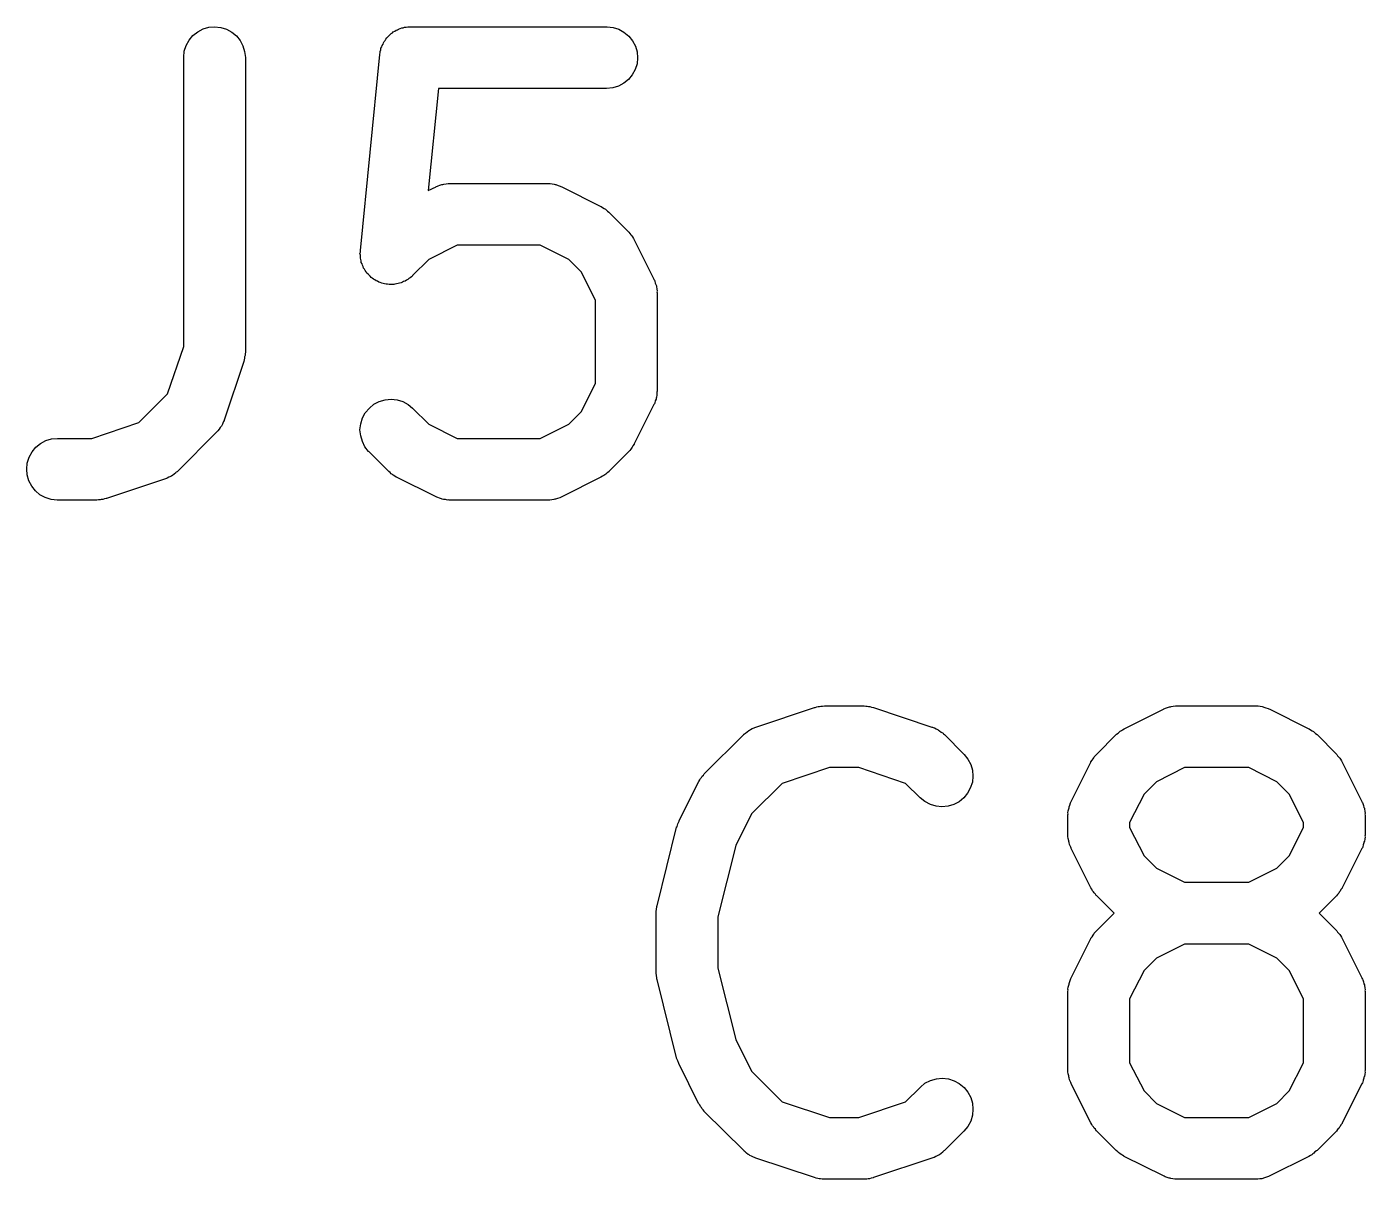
# Model space of a CAD drawing. Extents: x 50 to 150, y -150 to -50.
# Drawn here: x 122.711 to 125.961, y -61.727 to -58.927 of the extents above; entities that cross this region are included whole.
import ezdxf

# ---------------------------------------------------------------- set-up
doc = ezdxf.new("R2010")
doc.units = 0
doc.layers.add('BLACK', color=7, linetype='CONTINUOUS')

msp = doc.modelspace()

# ---------------------------------------------------------------- linework, layer by layer
at = {"layer": 'BLACK', "linetype": 'CONTINUOUS'}
for p, q in [((123.105, -58.96), (123.114, -58.9488)), ((123.114, -58.9488), (123.126, -58.9396)), ((123.126, -58.9396), (123.139, -58.9328)), ((123.139, -58.9328), (123.153, -58.9287)), ((123.153, -58.9287), (123.167, -58.9274)), ((123.167, -58.9274), (123.182, -58.9289)), ((123.182, -58.9289), (123.196, -58.9332)), ((123.196, -58.9332), (123.209, -58.9402)), ((123.209, -58.9402), (123.22, -58.9495)), ((123.22, -58.9495), (123.229, -58.9609)), ((123.583, -58.9574), (123.585, -58.9541)), ((123.585, -58.9541), (123.588, -58.9517)), ((123.588, -58.9517), (123.59, -58.9492)), ((123.59, -58.9492), (123.593, -58.9466)), ((123.593, -58.9466), (123.596, -58.9438)), ((123.596, -58.9438), (123.599, -58.942)), ((123.599, -58.942), (123.601, -58.9399)), ((123.601, -58.9399), (123.605, -58.938)), ((123.605, -58.938), (123.608, -58.9358)), ((123.608, -58.9358), (123.611, -58.9346)), ((123.611, -58.9346), (123.614, -58.933)), ((123.614, -58.933), (123.618, -58.9319)), ((123.618, -58.9319), (123.622, -58.9304)), ((123.622, -58.9304), (123.625, -58.9298)), ((123.625, -58.9298), (123.628, -58.9288)), ((123.628, -58.9288), (123.632, -58.9284)), ((123.632, -58.9284), (123.636, -58.9277)), ((123.636, -58.9277), (123.64, -58.9277)), ((123.64, -58.9277), (123.643, -58.9274)), ((123.643, -58.9274), (124.119, -58.9274)), ((124.119, -58.9274), (124.12, -58.9274)), ((124.12, -58.9274), (124.135, -58.929)), ((124.135, -58.929), (124.149, -58.9334)), ((124.149, -58.9334), (124.161, -58.9405)), ((124.161, -58.9405), (124.173, -58.9499)), ((124.173, -58.9499), (124.182, -58.9613)), ((123.092, -59.0013), (123.093, -58.9868)), ((123.093, -58.9868), (123.098, -58.9728)), ((123.098, -58.9728), (123.105, -58.96)), ((123.229, -58.9609), (123.236, -58.9738)), ((123.236, -58.9738), (123.24, -58.9878)), ((123.569, -58.9873), (123.571, -58.9835)), ((123.569, -58.9906), (123.569, -58.9873)), ((123.571, -58.9796), (123.573, -58.9765)), ((123.571, -58.9835), (123.571, -58.9796)), ((123.573, -58.9765), (123.574, -58.9733)), ((123.574, -58.9733), (123.576, -58.9698)), ((123.576, -58.9698), (123.577, -58.9661)), ((123.577, -58.9661), (123.579, -58.9634)), ((123.579, -58.9634), (123.581, -58.9604)), ((123.581, -58.9604), (123.583, -58.9574)), ((124.182, -58.9613), (124.189, -58.9743)), ((124.189, -58.9743), (124.193, -58.9883)), ((123.092, -59.0024), (123.092, -59.0013)), ((123.092, -59.7045), (123.092, -59.0024)), ((123.24, -58.9878), (123.242, -59.0024)), ((123.242, -59.0024), (123.242, -59.7167)), ((123.521, -59.4711), (123.568, -58.9949)), ((123.568, -58.9939), (123.569, -58.9906)), ((123.568, -58.9949), (123.568, -58.9939)), ((124.193, -59.0175), (124.188, -59.0314)), ((124.193, -58.9883), (124.194, -59.0029)), ((124.194, -59.0029), (124.193, -59.0175)), ((124.181, -59.0443), (124.172, -59.0556)), ((124.188, -59.0314), (124.181, -59.0443)), ((123.711, -59.0774), (123.686, -59.3256)), ((124.119, -59.0774), (123.711, -59.0774)), ((124.134, -59.076), (124.119, -59.0774)), ((124.148, -59.0717), (124.134, -59.076)), ((124.161, -59.0648), (124.148, -59.0717)), ((124.172, -59.0556), (124.161, -59.0648)), ((123.71, -59.314), (123.714, -59.3125)), ((123.714, -59.3125), (123.719, -59.3107)), ((123.719, -59.3107), (123.721, -59.3104)), ((123.721, -59.3104), (123.724, -59.3098)), ((123.724, -59.3098), (123.729, -59.3093)), ((123.729, -59.3093), (123.734, -59.3085)), ((123.734, -59.3085), (123.736, -59.3085)), ((123.736, -59.3085), (123.738, -59.3083)), ((123.738, -59.3083), (123.976, -59.3083)), ((123.976, -59.3083), (123.977, -59.3083)), ((123.977, -59.3083), (123.979, -59.3086)), ((123.979, -59.3086), (123.982, -59.3085)), ((123.982, -59.3085), (123.987, -59.3094)), ((123.987, -59.3094), (123.992, -59.31)), ((123.992, -59.31), (123.994, -59.3106)), ((123.994, -59.3106), (123.996, -59.311)), ((123.996, -59.311), (124.001, -59.3128)), ((123.686, -59.3256), (123.705, -59.3163)), ((123.705, -59.3158), (123.708, -59.315)), ((123.705, -59.3163), (123.705, -59.3158)), ((123.708, -59.315), (123.71, -59.314)), ((124.001, -59.3128), (124.006, -59.3144)), ((124.006, -59.3144), (124.008, -59.3155)), ((124.008, -59.3155), (124.01, -59.3163)), ((124.01, -59.3163), (124.105, -59.3639)), ((124.105, -59.3639), (124.106, -59.3643)), ((124.106, -59.3643), (124.109, -59.3666)), ((124.109, -59.3666), (124.113, -59.3686)), ((124.113, -59.3686), (124.116, -59.3706)), ((124.116, -59.3706), (124.118, -59.3723)), ((124.118, -59.3723), (124.121, -59.3752)), ((124.121, -59.3752), (124.124, -59.3779)), ((124.124, -59.3779), (124.172, -59.4255)), ((124.172, -59.4255), (124.173, -59.4263)), ((124.173, -59.4263), (124.175, -59.4296)), ((124.175, -59.4296), (124.178, -59.4326)), ((124.178, -59.4326), (124.18, -59.4353)), ((124.18, -59.4353), (124.182, -59.4377)), ((124.182, -59.4377), (124.184, -59.4415)), ((124.184, -59.4415), (124.186, -59.445)), ((123.52, -59.4783), (123.521, -59.4747)), ((123.521, -59.4747), (123.521, -59.4711)), ((123.756, -59.4583), (123.687, -59.4926)), ((123.958, -59.4583), (123.756, -59.4583)), ((124.027, -59.4926), (123.958, -59.4583)), ((124.186, -59.445), (124.234, -59.5403)), ((123.521, -59.482), (123.52, -59.4783)), ((123.521, -59.4857), (123.521, -59.482)), ((123.521, -59.4893), (123.521, -59.4857)), ((123.522, -59.4929), (123.521, -59.4893)), ((123.523, -59.4965), (123.522, -59.4929)), ((123.523, -59.5001), (123.523, -59.4965)), ((123.525, -59.5034), (123.523, -59.5001)), ((123.526, -59.5069), (123.525, -59.5034)), ((123.528, -59.5102), (123.526, -59.5069)), ((123.687, -59.4926), (123.648, -59.5316)), ((124.057, -59.523), (124.027, -59.4926)), ((123.529, -59.5137), (123.528, -59.5102)), ((123.531, -59.5167), (123.529, -59.5137)), ((123.533, -59.5199), (123.531, -59.5167)), ((123.535, -59.5228), (123.533, -59.5199)), ((123.537, -59.5259), (123.535, -59.5228)), ((123.54, -59.5284), (123.537, -59.5259)), ((123.542, -59.5312), (123.54, -59.5284)), ((123.545, -59.5336), (123.542, -59.5312)), ((123.547, -59.5363), (123.545, -59.5336)), ((123.55, -59.5383), (123.547, -59.5363)), ((123.553, -59.5406), (123.55, -59.5383)), ((123.639, -59.5391), (123.636, -59.5415)), ((123.642, -59.5371), (123.639, -59.5391)), ((123.645, -59.5346), (123.642, -59.5371)), ((123.648, -59.5323), (123.645, -59.5346)), ((123.648, -59.5316), (123.648, -59.5323)), ((124.092, -59.5915), (124.057, -59.523)), ((123.556, -59.5424), (123.553, -59.5406)), ((123.559, -59.5445), (123.556, -59.5424)), ((123.563, -59.5459), (123.559, -59.5445)), ((123.566, -59.5476), (123.563, -59.5459)), ((123.569, -59.5487), (123.566, -59.5476)), ((123.573, -59.5502), (123.569, -59.5487)), ((123.576, -59.5509), (123.573, -59.5502)), ((123.58, -59.552), (123.576, -59.5509)), ((123.584, -59.5524), (123.58, -59.552)), ((123.587, -59.5531), (123.584, -59.5524)), ((123.591, -59.5532), (123.587, -59.5531)), ((123.594, -59.5536), (123.591, -59.5532)), ((123.598, -59.5532), (123.594, -59.5536)), ((123.602, -59.5533), (123.598, -59.5532)), ((123.605, -59.5526), (123.602, -59.5533)), ((123.609, -59.5523), (123.605, -59.5526)), ((123.613, -59.5512), (123.609, -59.5523)), ((123.616, -59.5506), (123.613, -59.5512)), ((123.62, -59.5492), (123.616, -59.5506)), ((123.623, -59.5482), (123.62, -59.5492)), ((123.626, -59.5465), (123.623, -59.5482)), ((123.63, -59.5451), (123.626, -59.5465)), ((123.633, -59.5431), (123.63, -59.5451)), ((123.636, -59.5415), (123.633, -59.5431)), ((124.234, -59.5403), (124.234, -59.5412)), ((124.234, -59.5412), (124.235, -59.5433)), ((124.235, -59.5433), (124.236, -59.5452)), ((124.236, -59.5452), (124.237, -59.5501)), ((124.237, -59.5501), (124.239, -59.5549)), ((124.239, -59.5549), (124.24, -59.5571)), ((124.24, -59.5571), (124.24, -59.5592)), ((124.24, -59.5592), (124.241, -59.5643)), ((124.241, -59.5643), (124.242, -59.5694)), ((124.242, -59.5694), (124.241, -59.5716)), ((124.241, -59.5716), (124.242, -59.5738)), ((124.092, -59.7942), (124.092, -59.5915)), ((124.242, -59.5738), (124.242, -59.8119)), ((123.053, -59.819), (123.092, -59.7045)), ((123.24, -59.7323), (123.239, -59.7363)), ((123.241, -59.7261), (123.24, -59.7292)), ((123.24, -59.7292), (123.24, -59.7323)), ((123.242, -59.7177), (123.241, -59.7219)), ((123.241, -59.7219), (123.241, -59.7261)), ((123.242, -59.7167), (123.242, -59.7177)), ((123.238, -59.7404), (123.19, -59.8832)), ((123.239, -59.7363), (123.238, -59.7404)), ((124.057, -59.8627), (124.092, -59.7942)), ((122.983, -59.8892), (123.053, -59.819)), ((123.581, -59.8335), (123.596, -59.8321)), ((123.596, -59.8321), (123.61, -59.8336)), ((124.239, -59.8318), (124.237, -59.8366)), ((124.24, -59.8275), (124.239, -59.8296)), ((124.239, -59.8296), (124.239, -59.8318)), ((124.241, -59.8224), (124.24, -59.8275)), ((124.242, -59.813), (124.241, -59.8151)), ((124.241, -59.8151), (124.241, -59.8174)), ((124.241, -59.8174), (124.241, -59.8224)), ((124.242, -59.8119), (124.242, -59.813)), ((123.526, -59.8778), (123.533, -59.865)), ((123.533, -59.865), (123.543, -59.8537)), ((123.543, -59.8537), (123.554, -59.8445)), ((123.554, -59.8445), (123.567, -59.8377)), ((123.567, -59.8377), (123.581, -59.8335)), ((123.61, -59.8336), (123.624, -59.8379)), ((123.624, -59.8379), (123.637, -59.8448)), ((123.637, -59.8448), (123.648, -59.8541)), ((123.648, -59.8541), (123.687, -59.8931)), ((124.027, -59.8931), (124.057, -59.8627)), ((124.234, -59.8454), (124.186, -59.9407)), ((124.235, -59.8434), (124.234, -59.8454)), ((124.236, -59.8414), (124.235, -59.8434)), ((124.237, -59.8366), (124.236, -59.8414)), ((122.869, -59.9274), (122.983, -59.8892)), ((123.184, -59.8975), (123.182, -59.8993)), ((123.186, -59.8929), (123.184, -59.8975)), ((123.188, -59.8883), (123.186, -59.8929)), ((123.189, -59.8862), (123.188, -59.8883)), ((123.19, -59.8842), (123.189, -59.8862)), ((123.19, -59.8832), (123.19, -59.8842)), ((123.52, -59.9064), (123.522, -59.8918)), ((123.522, -59.8918), (123.526, -59.8778)), ((123.687, -59.8931), (123.756, -59.9274)), ((123.958, -59.9274), (124.027, -59.8931)), ((122.757, -59.933), (122.771, -59.9288)), ((122.771, -59.9288), (122.786, -59.9274)), ((122.786, -59.9274), (122.869, -59.9274)), ((123.172, -59.9126), (123.077, -60.0078)), ((123.173, -59.9109), (123.172, -59.9126)), ((123.175, -59.9094), (123.173, -59.9109)), ((123.178, -59.9052), (123.175, -59.9094)), ((123.181, -59.9012), (123.178, -59.9052)), ((123.182, -59.8993), (123.181, -59.9012)), ((123.522, -59.9209), (123.52, -59.9064)), ((123.526, -59.935), (123.522, -59.9209)), ((123.756, -59.9274), (123.958, -59.9274)), ((122.717, -59.9733), (122.724, -59.9604)), ((122.724, -59.9604), (122.733, -59.9492)), ((122.733, -59.9492), (122.744, -59.9399)), ((122.744, -59.9399), (122.757, -59.933)), ((123.532, -59.948), (123.526, -59.935)), ((123.541, -59.9594), (123.532, -59.948)), ((123.542, -59.9602), (123.541, -59.9594)), ((123.59, -60.0078), (123.542, -59.9602)), ((124.172, -59.9602), (124.124, -60.0078)), ((124.175, -59.9569), (124.172, -59.9602)), ((124.178, -59.9539), (124.175, -59.9569)), ((124.179, -59.9513), (124.178, -59.9539)), ((124.181, -59.9489), (124.179, -59.9513)), ((124.183, -59.9452), (124.181, -59.9489)), ((124.186, -59.9416), (124.183, -59.9452)), ((124.186, -59.9407), (124.186, -59.9416)), ((122.711, -60.0019), (122.712, -59.9873)), ((122.712, -59.9873), (122.717, -59.9733)), ((122.712, -60.0164), (122.711, -60.0019)), ((122.716, -60.0305), (122.712, -60.0164)), ((123.048, -60.0259), (122.905, -60.0735)), ((123.05, -60.025), (123.048, -60.0259)), ((123.052, -60.0244), (123.05, -60.025)), ((123.056, -60.022), (123.052, -60.0244)), ((123.061, -60.02), (123.056, -60.022)), ((123.063, -60.0187), (123.061, -60.02)), ((123.065, -60.0177), (123.063, -60.0187)), ((123.069, -60.0145), (123.065, -60.0177)), ((123.073, -60.0115), (123.069, -60.0145)), ((123.074, -60.0099), (123.073, -60.0115)), ((123.076, -60.0085), (123.074, -60.0099)), ((123.077, -60.0078), (123.076, -60.0085)), ((123.593, -60.0105), (123.59, -60.0078)), ((123.596, -60.0134), (123.593, -60.0105)), ((123.599, -60.0151), (123.596, -60.0134)), ((123.601, -60.0171), (123.599, -60.0151)), ((123.605, -60.0191), (123.601, -60.0171)), ((123.608, -60.0214), (123.605, -60.0191)), ((123.609, -60.0218), (123.608, -60.0214)), ((123.705, -60.0695), (123.609, -60.0218)), ((124.105, -60.0218), (124.01, -60.0695)), ((124.109, -60.0196), (124.105, -60.0218)), ((124.112, -60.0177), (124.109, -60.0196)), ((124.115, -60.0157), (124.112, -60.0177)), ((124.117, -60.0141), (124.115, -60.0157)), ((124.12, -60.0112), (124.117, -60.0141)), ((124.124, -60.0085), (124.12, -60.0112)), ((124.124, -60.0078), (124.124, -60.0085)), ((122.723, -60.0434), (122.716, -60.0305)), ((122.732, -60.0549), (122.723, -60.0434)), ((122.743, -60.0643), (122.732, -60.0549)), ((122.756, -60.0713), (122.743, -60.0643)), ((122.77, -60.0757), (122.756, -60.0713)), ((122.785, -60.0774), (122.77, -60.0757)), ((122.786, -60.0774), (122.785, -60.0774)), ((122.881, -60.0774), (122.786, -60.0774)), ((122.885, -60.077), (122.881, -60.0774)), ((122.889, -60.0769), (122.885, -60.077)), ((122.892, -60.0763), (122.889, -60.0769)), ((122.896, -60.076), (122.892, -60.0763)), ((122.9, -60.0747), (122.896, -60.076)), ((122.904, -60.0739), (122.9, -60.0747)), ((122.905, -60.0735), (122.904, -60.0739)), ((123.707, -60.0703), (123.705, -60.0695)), ((123.709, -60.0713), (123.707, -60.0703)), ((123.713, -60.0729), (123.709, -60.0713)), ((123.718, -60.0747), (123.713, -60.0729)), ((123.72, -60.0751), (123.718, -60.0747)), ((123.723, -60.0757), (123.72, -60.0751)), ((123.728, -60.0763), (123.723, -60.0757)), ((123.733, -60.0772), (123.728, -60.0763)), ((123.735, -60.0771), (123.733, -60.0772)), ((123.737, -60.0774), (123.735, -60.0771)), ((123.738, -60.0774), (123.737, -60.0774)), ((123.976, -60.0774), (123.738, -60.0774)), ((123.978, -60.0772), (123.976, -60.0774)), ((123.981, -60.0773), (123.978, -60.0772)), ((123.986, -60.0765), (123.981, -60.0773)), ((123.991, -60.076), (123.986, -60.0765)), ((123.993, -60.0753), (123.991, -60.076)), ((123.995, -60.075), (123.993, -60.0753)), ((124, -60.0732), (123.995, -60.075)), ((124.005, -60.0717), (124, -60.0732)), ((124.007, -60.0707), (124.005, -60.0717)), ((124.009, -60.0699), (124.007, -60.0707)), ((124.01, -60.0695), (124.009, -60.0699)), ((124.625, -60.5809), (124.629, -60.58)), ((124.629, -60.58), (124.633, -60.5788)), ((124.633, -60.5788), (124.636, -60.5785)), ((124.636, -60.5785), (124.639, -60.5779)), ((124.639, -60.5779), (124.643, -60.5778)), ((124.643, -60.5778), (124.648, -60.5774)), ((124.648, -60.5774), (124.743, -60.5774)), ((124.743, -60.5774), (124.744, -60.5774)), ((124.744, -60.5774), (124.748, -60.5779)), ((124.748, -60.5779), (124.752, -60.578)), ((124.752, -60.578), (124.755, -60.5787)), ((124.755, -60.5787), (124.758, -60.579)), ((124.758, -60.579), (124.762, -60.5803)), ((125.481, -60.5816), (125.486, -60.5798)), ((125.486, -60.5798), (125.488, -60.5794)), ((125.488, -60.5794), (125.49, -60.5788)), ((125.49, -60.5788), (125.495, -60.5783)), ((125.495, -60.5783), (125.5, -60.5775)), ((125.5, -60.5775), (125.503, -60.5776)), ((125.503, -60.5776), (125.505, -60.5774)), ((125.505, -60.5774), (125.695, -60.5774)), ((125.695, -60.5774), (125.696, -60.5774)), ((125.696, -60.5774), (125.698, -60.5776)), ((125.698, -60.5776), (125.701, -60.5776)), ((125.701, -60.5776), (125.706, -60.5784)), ((125.706, -60.5784), (125.711, -60.579)), ((125.711, -60.579), (125.713, -60.5797)), ((125.713, -60.5797), (125.715, -60.5801)), ((124.481, -60.6288), (124.624, -60.5812)), ((124.624, -60.5812), (124.625, -60.5809)), ((124.762, -60.5803), (124.767, -60.5812)), ((124.767, -60.5812), (124.909, -60.6288)), ((125.376, -60.6329), (125.471, -60.5853)), ((125.471, -60.5853), (125.472, -60.5848)), ((125.472, -60.5848), (125.474, -60.5841)), ((125.474, -60.5841), (125.476, -60.583)), ((125.476, -60.583), (125.481, -60.5816)), ((125.715, -60.5801), (125.72, -60.5819)), ((125.72, -60.5819), (125.725, -60.5834)), ((125.725, -60.5834), (125.727, -60.5845)), ((125.727, -60.5845), (125.729, -60.5853)), ((125.729, -60.5853), (125.824, -60.6329)), ((124.452, -60.6462), (124.454, -60.6449)), ((124.454, -60.6449), (124.456, -60.6433)), ((124.456, -60.6433), (124.46, -60.6403)), ((124.46, -60.6403), (124.464, -60.6371)), ((124.464, -60.6371), (124.466, -60.6361)), ((124.466, -60.6361), (124.468, -60.6348)), ((124.468, -60.6348), (124.472, -60.6327)), ((124.472, -60.6327), (124.477, -60.6304)), ((124.477, -60.6304), (124.479, -60.6297)), ((124.479, -60.6297), (124.481, -60.6288)), ((124.909, -60.6288), (124.91, -60.6292)), ((124.91, -60.6292), (124.912, -60.6301)), ((124.912, -60.6301), (124.915, -60.6308)), ((124.915, -60.6308), (124.919, -60.6332)), ((124.919, -60.6332), (124.924, -60.6353)), ((124.924, -60.6353), (124.925, -60.6366)), ((124.925, -60.6366), (124.927, -60.6377)), ((124.927, -60.6377), (124.931, -60.6409)), ((124.931, -60.6409), (124.936, -60.6439)), ((124.936, -60.6439), (124.937, -60.6456)), ((125.357, -60.6462), (125.361, -60.6436)), ((125.361, -60.6436), (125.364, -60.6407)), ((125.364, -60.6407), (125.366, -60.639)), ((125.366, -60.639), (125.369, -60.6371)), ((125.369, -60.6371), (125.372, -60.6352)), ((125.372, -60.6352), (125.376, -60.6329)), ((125.824, -60.6329), (125.825, -60.6334)), ((125.825, -60.6334), (125.828, -60.6357)), ((125.828, -60.6357), (125.832, -60.6377)), ((125.832, -60.6377), (125.835, -60.6397)), ((125.835, -60.6397), (125.837, -60.6414)), ((125.837, -60.6414), (125.84, -60.6443)), ((125.84, -60.6443), (125.844, -60.647)), ((124.356, -60.7422), (124.452, -60.647)), ((124.452, -60.647), (124.452, -60.6462)), ((124.937, -60.6456), (124.939, -60.647)), ((124.939, -60.647), (124.986, -60.6946)), ((125.309, -60.6946), (125.356, -60.647)), ((125.356, -60.647), (125.357, -60.6462)), ((125.844, -60.647), (125.891, -60.6946)), ((124.986, -60.6946), (124.987, -60.6953)), ((124.987, -60.6953), (124.996, -60.7068)), ((124.996, -60.7068), (125.003, -60.7198)), ((125.295, -60.7131), (125.298, -60.7096)), ((125.298, -60.7096), (125.3, -60.7059)), ((125.3, -60.7059), (125.302, -60.7035)), ((125.302, -60.7035), (125.303, -60.7009)), ((125.303, -60.7009), (125.306, -60.6978)), ((125.306, -60.6978), (125.309, -60.6946)), ((125.891, -60.6946), (125.892, -60.6953)), ((125.892, -60.6953), (125.894, -60.6986)), ((125.894, -60.6986), (125.897, -60.7017)), ((125.897, -60.7017), (125.899, -60.7043)), ((125.899, -60.7043), (125.901, -60.7068)), ((125.901, -60.7068), (125.903, -60.7105)), ((124.354, -60.7455), (124.356, -60.7422)), ((124.66, -60.7274), (124.545, -60.7656)), ((124.731, -60.7274), (124.66, -60.7274)), ((124.845, -60.7656), (124.731, -60.7274)), ((125.003, -60.7198), (125.007, -60.7338)), ((125.007, -60.7338), (125.008, -60.7484)), ((125.247, -60.8093), (125.295, -60.7141)), ((125.295, -60.7141), (125.295, -60.7131)), ((125.522, -60.7274), (125.454, -60.7616)), ((125.678, -60.7274), (125.522, -60.7274)), ((125.746, -60.7616), (125.678, -60.7274)), ((125.903, -60.7105), (125.905, -60.7141)), ((125.905, -60.7141), (125.953, -60.8093)), ((124.295, -60.8569), (124.342, -60.7617)), ((124.342, -60.7617), (124.343, -60.7608)), ((124.343, -60.7608), (124.345, -60.7572)), ((124.345, -60.7572), (124.347, -60.7535)), ((124.347, -60.7535), (124.349, -60.7511)), ((124.349, -60.7511), (124.351, -60.7485)), ((124.351, -60.7485), (124.354, -60.7455)), ((124.545, -60.7656), (124.471, -60.8397)), ((124.88, -60.8007), (124.845, -60.7656)), ((125.007, -60.763), (125.002, -60.7769)), ((125.008, -60.7484), (125.007, -60.763)), ((125.454, -60.7616), (125.424, -60.792)), ((125.776, -60.792), (125.746, -60.7616)), ((124.892, -60.8099), (124.88, -60.8007)), ((124.986, -60.801), (124.975, -60.8102)), ((124.995, -60.7898), (124.986, -60.801)), ((125.002, -60.7769), (124.995, -60.7898)), ((125.424, -60.792), (125.389, -60.8606)), ((125.811, -60.8606), (125.776, -60.792)), ((124.471, -60.8397), (124.433, -60.9167)), ((124.905, -60.8169), (124.892, -60.8099)), ((124.919, -60.8211), (124.905, -60.8169)), ((124.933, -60.8226), (124.919, -60.8211)), ((124.948, -60.8212), (124.933, -60.8226)), ((124.962, -60.8171), (124.948, -60.8212)), ((124.975, -60.8102), (124.962, -60.8171)), ((125.239, -60.8374), (125.24, -60.8324)), ((125.24, -60.8396), (125.239, -60.8374)), ((125.239, -60.8418), (125.24, -60.8396)), ((125.24, -60.8324), (125.241, -60.8273)), ((125.241, -60.8273), (125.242, -60.8252)), ((125.242, -60.823), (125.244, -60.8182)), ((125.242, -60.8252), (125.242, -60.823)), ((125.244, -60.8182), (125.245, -60.8133)), ((125.245, -60.8133), (125.246, -60.8114)), ((125.246, -60.8114), (125.247, -60.8093)), ((125.953, -60.8093), (125.953, -60.8103)), ((125.953, -60.8103), (125.954, -60.8123)), ((125.954, -60.8123), (125.955, -60.8143)), ((125.955, -60.8143), (125.957, -60.8192)), ((125.957, -60.8192), (125.958, -60.824)), ((125.958, -60.824), (125.959, -60.8262)), ((125.959, -60.8262), (125.959, -60.8283)), ((125.959, -60.8283), (125.96, -60.8334)), ((125.96, -60.8334), (125.961, -60.8385)), ((125.961, -60.8385), (125.96, -60.8407)), ((124.242, -61.0628), (124.289, -60.8723)), ((124.289, -60.8713), (124.29, -60.8709)), ((124.289, -60.8723), (124.289, -60.8713)), ((124.29, -60.8706), (124.292, -60.8641)), ((124.29, -60.8709), (124.29, -60.8706)), ((124.292, -60.8641), (124.295, -60.8576)), ((124.295, -60.8573), (124.295, -60.8569)), ((124.295, -60.8576), (124.295, -60.8573)), ((125.239, -60.8429), (125.239, -60.8418)), ((125.239, -60.8905), (125.239, -60.8429)), ((125.389, -60.8606), (125.389, -60.8728)), ((125.811, -60.8728), (125.811, -60.8606)), ((125.96, -60.8407), (125.961, -60.8429)), ((125.961, -60.8429), (125.961, -60.8905)), ((125.239, -60.8927), (125.239, -60.8905)), ((125.239, -60.8949), (125.239, -60.8927)), ((125.24, -60.8999), (125.239, -60.8949)), ((125.241, -60.905), (125.24, -60.8999)), ((125.241, -60.9072), (125.241, -60.905)), ((125.389, -60.8728), (125.424, -60.9413)), ((125.776, -60.9413), (125.811, -60.8728)), ((125.96, -60.901), (125.959, -60.9061)), ((125.961, -60.8915), (125.96, -60.8937)), ((125.96, -60.8937), (125.961, -60.8959)), ((125.961, -60.8959), (125.96, -60.901)), ((125.961, -60.8905), (125.961, -60.8915)), ((124.433, -60.9167), (124.389, -61.0902)), ((125.242, -60.9093), (125.241, -60.9072)), ((125.243, -60.9141), (125.242, -60.9093)), ((125.245, -60.9191), (125.243, -60.9141)), ((125.246, -60.921), (125.245, -60.9191)), ((125.247, -60.9231), (125.246, -60.921)), ((125.247, -60.924), (125.247, -60.9231)), ((125.295, -61.0193), (125.247, -60.924)), ((125.953, -60.924), (125.905, -61.0193)), ((125.954, -60.922), (125.953, -60.924)), ((125.955, -60.92), (125.954, -60.922)), ((125.956, -60.9151), (125.955, -60.92)), ((125.958, -60.9103), (125.956, -60.9151)), ((125.959, -60.9061), (125.958, -60.9082)), ((125.958, -60.9082), (125.958, -60.9103)), ((125.424, -60.9413), (125.454, -60.9717)), ((125.746, -60.9717), (125.776, -60.9413)), ((125.454, -60.9717), (125.522, -61.006)), ((125.678, -61.006), (125.746, -60.9717)), ((125.297, -61.0228), (125.295, -61.0193)), ((125.299, -61.0266), (125.297, -61.0228)), ((125.301, -61.029), (125.299, -61.0266)), ((125.303, -61.0316), (125.301, -61.029)), ((125.306, -61.0347), (125.303, -61.0316)), ((125.308, -61.038), (125.306, -61.0347)), ((125.522, -61.006), (125.678, -61.006)), ((125.897, -61.0325), (125.894, -61.0355)), ((125.898, -61.0298), (125.897, -61.0325)), ((125.9, -61.0274), (125.898, -61.0298)), ((125.902, -61.0237), (125.9, -61.0274)), ((125.905, -61.0202), (125.902, -61.0237)), ((125.905, -61.0193), (125.905, -61.0202)), ((124.24, -61.0713), (124.241, -61.0654)), ((124.241, -61.0641), (124.242, -61.0628)), ((124.241, -61.0654), (124.241, -61.0641)), ((125.309, -61.0387), (125.308, -61.038)), ((125.351, -61.081), (125.309, -61.0387)), ((125.891, -61.0387), (125.849, -61.081)), ((125.894, -61.0355), (125.891, -61.0387)), ((124.239, -61.0772), (124.24, -61.0713)), ((124.239, -61.0786), (124.239, -61.0772)), ((124.239, -61.0799), (124.239, -61.0786)), ((124.239, -61.081), (124.239, -61.0799)), ((124.239, -61.2238), (124.239, -61.081)), ((124.389, -61.0902), (124.389, -61.2146)), ((125.309, -61.1232), (125.351, -61.081)), ((125.849, -61.081), (125.891, -61.1232)), ((125.3, -61.1345), (125.302, -61.1321)), ((125.302, -61.1321), (125.303, -61.1294)), ((125.303, -61.1294), (125.306, -61.1264)), ((125.306, -61.1264), (125.309, -61.1232)), ((125.891, -61.1232), (125.892, -61.1239)), ((125.892, -61.1239), (125.894, -61.1272)), ((125.894, -61.1272), (125.897, -61.1303)), ((125.897, -61.1303), (125.899, -61.1329)), ((125.247, -61.2379), (125.295, -61.1426)), ((125.295, -61.1417), (125.298, -61.1382)), ((125.295, -61.1426), (125.295, -61.1417)), ((125.298, -61.1382), (125.3, -61.1345)), ((125.522, -61.156), (125.454, -61.1902)), ((125.678, -61.156), (125.522, -61.156)), ((125.746, -61.1902), (125.678, -61.156)), ((125.899, -61.1329), (125.901, -61.1353)), ((125.901, -61.1353), (125.903, -61.1391)), ((125.903, -61.1391), (125.905, -61.1426)), ((125.905, -61.1426), (125.953, -61.2379)), ((125.454, -61.1902), (125.424, -61.2206)), ((125.776, -61.2206), (125.746, -61.1902)), ((124.239, -61.2251), (124.239, -61.2238)), ((124.239, -61.2265), (124.239, -61.2251)), ((124.24, -61.2324), (124.239, -61.2265)), ((124.389, -61.2146), (124.433, -61.3881)), ((125.424, -61.2206), (125.389, -61.2891)), ((125.811, -61.2891), (125.776, -61.2206)), ((124.241, -61.2384), (124.24, -61.2324)), ((124.241, -61.2397), (124.241, -61.2384)), ((124.241, -61.241), (124.241, -61.2397)), ((124.242, -61.242), (124.241, -61.241)), ((124.289, -61.4325), (124.242, -61.242)), ((125.239, -61.266), (125.24, -61.2609)), ((125.24, -61.2609), (125.241, -61.2558)), ((125.241, -61.2558), (125.242, -61.2537)), ((125.242, -61.2516), (125.244, -61.2468)), ((125.242, -61.2537), (125.242, -61.2516)), ((125.244, -61.2468), (125.245, -61.2419)), ((125.245, -61.2419), (125.246, -61.2399)), ((125.246, -61.2399), (125.247, -61.2379)), ((125.953, -61.2379), (125.953, -61.2388)), ((125.953, -61.2388), (125.954, -61.2409)), ((125.954, -61.2409), (125.955, -61.2428)), ((125.955, -61.2428), (125.957, -61.2478)), ((125.957, -61.2478), (125.958, -61.2526)), ((125.958, -61.2526), (125.959, -61.2547)), ((125.959, -61.2547), (125.959, -61.2569)), ((125.959, -61.2569), (125.96, -61.262)), ((125.96, -61.262), (125.961, -61.267)), ((125.24, -61.2682), (125.239, -61.266)), ((125.239, -61.2704), (125.24, -61.2682)), ((125.239, -61.2714), (125.239, -61.2704)), ((125.239, -61.4619), (125.239, -61.2714)), ((125.389, -61.2891), (125.389, -61.4442)), ((125.811, -61.4442), (125.811, -61.2891)), ((125.961, -61.267), (125.96, -61.2692)), ((125.96, -61.2692), (125.961, -61.2714)), ((125.961, -61.2714), (125.961, -61.4619)), ((124.433, -61.3881), (124.471, -61.4651)), ((124.289, -61.4328), (124.289, -61.4325)), ((124.289, -61.4331), (124.289, -61.4328)), ((124.292, -61.4396), (124.289, -61.4331)), ((124.294, -61.4463), (124.292, -61.4396)), ((124.294, -61.4466), (124.294, -61.4463)), ((124.294, -61.4469), (124.294, -61.4466)), ((124.295, -61.4478), (124.294, -61.4469)), ((124.342, -61.5431), (124.295, -61.4478)), ((125.389, -61.4442), (125.424, -61.5127)), ((125.776, -61.5127), (125.811, -61.4442)), ((124.471, -61.4651), (124.545, -61.5392)), ((124.892, -61.4942), (124.905, -61.4875)), ((124.905, -61.4875), (124.92, -61.4834)), ((124.92, -61.4834), (124.934, -61.4821)), ((124.934, -61.4821), (124.949, -61.4837)), ((124.949, -61.4837), (124.963, -61.4881)), ((124.963, -61.4881), (124.975, -61.4951)), ((125.239, -61.4641), (125.239, -61.4619)), ((125.239, -61.4663), (125.239, -61.4641)), ((125.24, -61.4714), (125.239, -61.4663)), ((125.241, -61.4765), (125.24, -61.4714)), ((125.241, -61.4786), (125.241, -61.4765)), ((125.242, -61.4808), (125.241, -61.4786)), ((125.243, -61.4856), (125.242, -61.4808)), ((125.245, -61.4905), (125.243, -61.4856)), ((125.956, -61.4866), (125.955, -61.4915)), ((125.958, -61.4818), (125.956, -61.4866)), ((125.959, -61.4775), (125.958, -61.4796)), ((125.958, -61.4796), (125.958, -61.4818)), ((125.96, -61.4724), (125.959, -61.4775)), ((125.961, -61.463), (125.96, -61.4651)), ((125.96, -61.4651), (125.961, -61.4674)), ((125.961, -61.4674), (125.96, -61.4724)), ((125.961, -61.4619), (125.961, -61.463)), ((124.845, -61.5392), (124.88, -61.5041)), ((124.88, -61.5041), (124.881, -61.5034)), ((124.881, -61.5034), (124.892, -61.4942)), ((124.975, -61.4951), (124.987, -61.5045)), ((124.987, -61.5045), (124.996, -61.5159)), ((124.996, -61.5159), (125.003, -61.5288)), ((125.246, -61.4924), (125.245, -61.4905)), ((125.247, -61.4945), (125.246, -61.4924)), ((125.247, -61.4954), (125.247, -61.4945)), ((125.295, -61.5907), (125.247, -61.4954)), ((125.424, -61.5127), (125.454, -61.5431)), ((125.746, -61.5431), (125.776, -61.5127)), ((125.953, -61.4954), (125.905, -61.5907)), ((125.954, -61.4934), (125.953, -61.4954)), ((125.955, -61.4915), (125.954, -61.4934)), ((124.345, -61.5466), (124.342, -61.5431)), ((124.347, -61.5504), (124.345, -61.5466)), ((124.349, -61.5528), (124.347, -61.5504)), ((124.35, -61.5555), (124.349, -61.5528)), ((124.545, -61.5392), (124.66, -61.5774)), ((124.731, -61.5774), (124.845, -61.5392)), ((125.003, -61.5288), (125.007, -61.5428)), ((125.007, -61.5428), (125.008, -61.5574)), ((125.454, -61.5431), (125.522, -61.5774)), ((125.678, -61.5774), (125.746, -61.5431)), ((124.353, -61.5585), (124.35, -61.5555)), ((124.356, -61.5618), (124.353, -61.5585)), ((124.356, -61.5626), (124.356, -61.5618)), ((124.452, -61.6578), (124.356, -61.5626)), ((124.66, -61.5774), (124.731, -61.5774)), ((125.003, -61.586), (124.996, -61.5989)), ((125.007, -61.572), (125.003, -61.586)), ((125.008, -61.5574), (125.007, -61.572)), ((125.522, -61.5774), (125.678, -61.5774)), ((124.986, -61.6102), (124.939, -61.6578)), ((124.996, -61.5989), (124.986, -61.6102)), ((125.297, -61.5943), (125.295, -61.5907)), ((125.299, -61.598), (125.297, -61.5943)), ((125.301, -61.6004), (125.299, -61.598)), ((125.303, -61.6031), (125.301, -61.6004)), ((125.306, -61.6061), (125.303, -61.6031)), ((125.308, -61.6094), (125.306, -61.6061)), ((125.309, -61.6102), (125.308, -61.6094)), ((125.356, -61.6578), (125.309, -61.6102)), ((125.891, -61.6102), (125.844, -61.6578)), ((125.894, -61.6069), (125.891, -61.6102)), ((125.897, -61.6039), (125.894, -61.6069)), ((125.898, -61.6013), (125.897, -61.6039)), ((125.9, -61.5989), (125.898, -61.6013)), ((125.902, -61.5952), (125.9, -61.5989)), ((125.905, -61.5916), (125.902, -61.5952)), ((125.905, -61.5907), (125.905, -61.5916)), ((124.453, -61.6592), (124.452, -61.6578)), ((124.455, -61.6608), (124.453, -61.6592)), ((124.459, -61.6638), (124.455, -61.6608)), ((124.463, -61.6671), (124.459, -61.6638)), ((124.465, -61.6681), (124.463, -61.6671)), ((124.467, -61.6694), (124.465, -61.6681)), ((124.471, -61.6716), (124.467, -61.6694)), ((124.476, -61.674), (124.471, -61.6716)), ((124.478, -61.6746), (124.476, -61.674)), ((124.48, -61.6756), (124.478, -61.6746)), ((124.481, -61.6759), (124.48, -61.6756)), ((124.624, -61.7235), (124.481, -61.6759)), ((124.909, -61.6759), (124.767, -61.7235)), ((124.911, -61.675), (124.909, -61.6759)), ((124.914, -61.6744), (124.911, -61.675)), ((124.918, -61.672), (124.914, -61.6744)), ((124.923, -61.67), (124.918, -61.672)), ((124.925, -61.6687), (124.923, -61.67)), ((124.927, -61.6677), (124.925, -61.6687)), ((124.931, -61.6645), (124.927, -61.6677)), ((124.935, -61.6615), (124.931, -61.6645)), ((124.936, -61.6599), (124.935, -61.6615)), ((124.938, -61.6585), (124.936, -61.6599)), ((124.939, -61.6578), (124.938, -61.6585)), ((125.36, -61.6605), (125.356, -61.6578)), ((125.363, -61.6634), (125.36, -61.6605)), ((125.365, -61.6651), (125.363, -61.6634)), ((125.368, -61.6671), (125.365, -61.6651)), ((125.372, -61.6691), (125.368, -61.6671)), ((125.375, -61.6714), (125.372, -61.6691)), ((125.376, -61.6718), (125.375, -61.6714)), ((125.471, -61.7195), (125.376, -61.6718)), ((125.824, -61.6718), (125.729, -61.7195)), ((125.828, -61.6696), (125.824, -61.6718)), ((125.831, -61.6677), (125.828, -61.6696)), ((125.834, -61.6657), (125.831, -61.6677)), ((125.836, -61.6641), (125.834, -61.6657)), ((125.839, -61.6612), (125.836, -61.6641)), ((125.843, -61.6585), (125.839, -61.6612)), ((125.844, -61.6578), (125.843, -61.6585)), ((124.628, -61.7245), (124.624, -61.7235)), ((124.632, -61.7257), (124.628, -61.7245)), ((124.635, -61.7261), (124.632, -61.7257)), ((124.638, -61.7268), (124.635, -61.7261)), ((124.642, -61.7269), (124.638, -61.7268)), ((124.647, -61.7274), (124.642, -61.7269)), ((124.648, -61.7274), (124.647, -61.7274)), ((124.743, -61.7274), (124.648, -61.7274)), ((124.747, -61.727), (124.743, -61.7274)), ((124.751, -61.7269), (124.747, -61.727)), ((124.754, -61.7263), (124.751, -61.7269)), ((124.757, -61.726), (124.754, -61.7263)), ((124.761, -61.7247), (124.757, -61.726)), ((124.766, -61.7239), (124.761, -61.7247)), ((124.767, -61.7235), (124.766, -61.7239)), ((125.473, -61.7203), (125.471, -61.7195)), ((125.475, -61.7213), (125.473, -61.7203)), ((125.48, -61.7229), (125.475, -61.7213)), ((125.485, -61.7247), (125.48, -61.7229)), ((125.487, -61.7251), (125.485, -61.7247)), ((125.489, -61.7257), (125.487, -61.7251)), ((125.494, -61.7263), (125.489, -61.7257)), ((125.499, -61.7272), (125.494, -61.7263)), ((125.502, -61.7271), (125.499, -61.7272)), ((125.504, -61.7274), (125.502, -61.7271)), ((125.505, -61.7274), (125.504, -61.7274)), ((125.695, -61.7274), (125.505, -61.7274)), ((125.697, -61.7272), (125.695, -61.7274)), ((125.7, -61.7273), (125.697, -61.7272)), ((125.705, -61.7265), (125.7, -61.7273)), ((125.71, -61.726), (125.705, -61.7265)), ((125.712, -61.7253), (125.71, -61.726)), ((125.714, -61.725), (125.712, -61.7253)), ((125.719, -61.7232), (125.714, -61.725)), ((125.724, -61.7217), (125.719, -61.7232)), ((125.726, -61.7207), (125.724, -61.7217)), ((125.728, -61.7199), (125.726, -61.7207)), ((125.729, -61.7195), (125.728, -61.7199))]:
    msp.add_line(p, q, dxfattribs=at)

doc.saveas('drawing.dxf')
